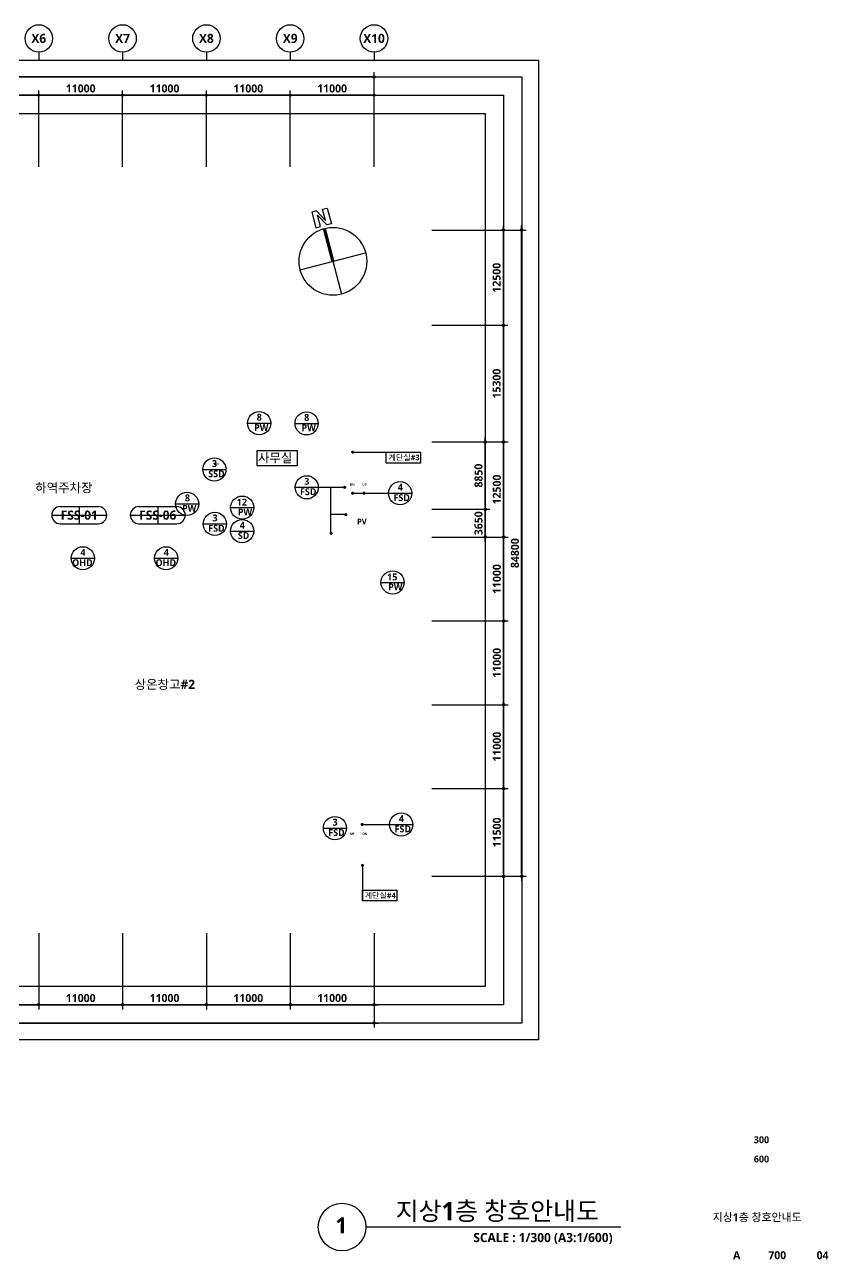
# Model space of a CAD drawing. Header units: millimetres. Extents: x 28132 to 190005487, y 7641 to 455456909.
# Drawn here: x 640533 to 746006, y 7641 to 169666 of the extents above; entities that cross this region are included whole.
import ezdxf
from ezdxf.enums import TextEntityAlignment as Align

# ---------------------------------------------------------------- set-up
doc = ezdxf.new("R2010")
doc.units = ezdxf.units.MM
doc.header["$LTSCALE"] = 400
doc.header["$MEASUREMENT"] = 0
doc.header["$PDSIZE"] = -10
doc.layers.get('0').update_dxf_attribs({"linetype": 'CONTINUOUS'})
doc.layers.get('Defpoints').update_dxf_attribs({"color": 153, "linetype": 'CONTINUOUS'})
for name, color, linetype in [('0_FSD', 1, 'CONTINUOUS'), ('0_FSS', 1, 'CONTINUOUS'), ('0_OHD', 2, 'CONTINUOUS'), ('0_SD', 4, 'CONTINUOUS'), ('0_SSD', 4, 'CONTINUOUS'), ('A-ANNO-TEXT2', 7, 'CONTINUOUS'), ('COL', 2, 'CONTINUOUS'), ('SYM', 8, 'CONTINUOUS'), ('X-SEC-종$0$A-ST-AXIS-BUB', 7, 'CONTINUOUS')]:
    doc.layers.add(name, color=color, linetype=linetype)
doc.layers.add('Defpoint', color=161, linetype='CONTINUOUS', plot=False)
doc.styles.add('SHP_신사리', font='NanumGothicBold.ttf')
doc.styles.add('송현플러스-돋움체', font='NanumGothicBold.ttf')
doc.dimstyles.new('SHP 600', dxfattribs={"dimscale": 300, "dimtxt": 3.5, "dimasz": 1, "dimexe": 2, "dimexo": 2, "dimgap": 1, "dimtad": 1, "dimdec": 0, "dimzin": 0, "dimdsep": 46, "dimtxsty": '송현플러스-돋움체', "dimblk": 'DIMDOT', "dimcen": 0.09, "dimclrt": 3, "dimadec": 0, "dimazin": 1, "dimtfac": 1, "dimtdec": 0, "dimtix": 1, "dimtmove": 2, "dimatfit": 0, "dimldrblk": 'DIMDOT', "dimfxl": 1, "dimtfillclr": 3, "dimtolj": 1, "dimtzin": 0, "dimarcsym": 0})

# ---------------------------------------------------------------- blocks, each defined once
blk = doc.blocks.new('DIMDOT')
at = {"color": 0}
blk.add_line((-2, 0), (2, 0), dxfattribs=at)
for radius in [0.5, 0.25]:
    blk.add_circle((0, 0), radius, dxfattribs=at)
blk = doc.blocks.new('*D24')
at = {"color": 0, "lineweight": -2}
for p, q in [((571782, 151016), (571782, 163416)), ((686082, 162816), (572082, 162816)), ((686382, 151016), (686382, 163416))]:
    blk.add_line(p, q, dxfattribs=at)
at = {"layer": 'Defpoints', "color": 0}
for p in [(571782, 162816), (571782, 150416), (686382, 150416)]:
    blk.add_point(p, dxfattribs=at)
at = {"color": 0, "linetype": 'ByBlock', "lineweight": -2, "xscale": 300, "yscale": 300, "zscale": 300, "rotation": 180}
blk.add_blockref('DIMDOT', (571782, 162816), dxfattribs=at)
at = {"color": 0, "linetype": 'ByBlock', "lineweight": -2, "xscale": 300, "yscale": 300, "zscale": 300}
blk.add_blockref('DIMDOT', (686382, 162816), dxfattribs=at)
at = {"color": 3, "insert": (629082, 163696), "char_height": 1050, "attachment_point": 5, "style": '송현플러스-돋움체'}
blk.add_mtext('\\A1;114600', dxfattribs=at)
blk = doc.blocks.new('*D29')
at = {"color": 0, "lineweight": -2}
for p, q in [((631382, 151016), (631382, 161016)), ((642082, 160416), (631682, 160416)), ((642382, 151016), (642382, 161016))]:
    blk.add_line(p, q, dxfattribs=at)
at = {"layer": 'Defpoints', "color": 0}
for p in [(631382, 160416), (631382, 150416), (642382, 150416)]:
    blk.add_point(p, dxfattribs=at)
at = {"color": 0, "linetype": 'ByBlock', "lineweight": -2, "xscale": 300, "yscale": 300, "zscale": 300, "rotation": 180}
blk.add_blockref('DIMDOT', (631382, 160416), dxfattribs=at)
at = {"color": 0, "linetype": 'ByBlock', "lineweight": -2, "xscale": 300, "yscale": 300, "zscale": 300}
blk.add_blockref('DIMDOT', (642382, 160416), dxfattribs=at)
at = {"color": 3, "insert": (636882, 161292), "char_height": 1050, "attachment_point": 5, "style": '송현플러스-돋움체'}
blk.add_mtext('\\A1;11000', dxfattribs=at)
blk = doc.blocks.new('*D30')
at = {"color": 0, "lineweight": -2}
for p, q in [((642382, 151016), (642382, 161016)), ((653082, 160416), (642682, 160416)), ((653382, 151016), (653382, 161016))]:
    blk.add_line(p, q, dxfattribs=at)
at = {"layer": 'Defpoints', "color": 0}
for p in [(642382, 160416), (642382, 150416), (653382, 150416)]:
    blk.add_point(p, dxfattribs=at)
at = {"color": 0, "linetype": 'ByBlock', "lineweight": -2, "xscale": 300, "yscale": 300, "zscale": 300, "rotation": 180}
blk.add_blockref('DIMDOT', (642382, 160416), dxfattribs=at)
at = {"color": 0, "linetype": 'ByBlock', "lineweight": -2, "xscale": 300, "yscale": 300, "zscale": 300}
blk.add_blockref('DIMDOT', (653382, 160416), dxfattribs=at)
at = {"color": 3, "insert": (647882, 161292), "char_height": 1050, "attachment_point": 5, "style": '송현플러스-돋움체'}
blk.add_mtext('\\A1;11000', dxfattribs=at)
blk = doc.blocks.new('*D31')
at = {"color": 0, "lineweight": -2}
for p, q in [((653382, 151016), (653382, 161016)), ((664082, 160416), (653682, 160416)), ((664382, 151016), (664382, 161016))]:
    blk.add_line(p, q, dxfattribs=at)
at = {"layer": 'Defpoints', "color": 0}
for p in [(653382, 160416), (653382, 150416), (664382, 150416)]:
    blk.add_point(p, dxfattribs=at)
at = {"color": 0, "linetype": 'ByBlock', "lineweight": -2, "xscale": 300, "yscale": 300, "zscale": 300, "rotation": 180}
blk.add_blockref('DIMDOT', (653382, 160416), dxfattribs=at)
at = {"color": 0, "linetype": 'ByBlock', "lineweight": -2, "xscale": 300, "yscale": 300, "zscale": 300}
blk.add_blockref('DIMDOT', (664382, 160416), dxfattribs=at)
at = {"color": 3, "insert": (658882, 161292), "char_height": 1050, "attachment_point": 5, "style": '송현플러스-돋움체'}
blk.add_mtext('\\A1;11000', dxfattribs=at)
blk = doc.blocks.new('*D32')
at = {"color": 0, "lineweight": -2}
for p, q in [((664382, 151016), (664382, 161016)), ((675082, 160416), (664682, 160416)), ((675382, 151016), (675382, 161016))]:
    blk.add_line(p, q, dxfattribs=at)
at = {"layer": 'Defpoints', "color": 0}
for p in [(664382, 160416), (664382, 150416), (675382, 150416)]:
    blk.add_point(p, dxfattribs=at)
at = {"color": 0, "linetype": 'ByBlock', "lineweight": -2, "xscale": 300, "yscale": 300, "zscale": 300, "rotation": 180}
blk.add_blockref('DIMDOT', (664382, 160416), dxfattribs=at)
at = {"color": 0, "linetype": 'ByBlock', "lineweight": -2, "xscale": 300, "yscale": 300, "zscale": 300}
blk.add_blockref('DIMDOT', (675382, 160416), dxfattribs=at)
at = {"color": 3, "insert": (669882, 161292), "char_height": 1050, "attachment_point": 5, "style": '송현플러스-돋움체'}
blk.add_mtext('\\A1;11000', dxfattribs=at)
blk = doc.blocks.new('*D33')
at = {"color": 0, "lineweight": -2}
for p, q in [((675382, 151016), (675382, 161016)), ((686082, 160416), (675682, 160416)), ((686382, 151016), (686382, 161016))]:
    blk.add_line(p, q, dxfattribs=at)
at = {"layer": 'Defpoints', "color": 0}
for p in [(675382, 160416), (675382, 150416), (686382, 150416)]:
    blk.add_point(p, dxfattribs=at)
at = {"color": 0, "linetype": 'ByBlock', "lineweight": -2, "xscale": 300, "yscale": 300, "zscale": 300, "rotation": 180}
blk.add_blockref('DIMDOT', (675382, 160416), dxfattribs=at)
at = {"color": 0, "linetype": 'ByBlock', "lineweight": -2, "xscale": 300, "yscale": 300, "zscale": 300}
blk.add_blockref('DIMDOT', (686382, 160416), dxfattribs=at)
at = {"color": 3, "insert": (680882, 161292), "char_height": 1050, "attachment_point": 5, "style": '송현플러스-돋움체'}
blk.add_mtext('\\A1;11000', dxfattribs=at)
blk = doc.blocks.new('X-SEC-종$0$A-ST-AXIS-BUB-1')
at = {"layer": 'X-SEC-종$0$A-ST-AXIS-BUB'}
blk.add_line((0, 350), (0, 0), dxfattribs=at)
blk.add_circle((0, 950), 600, dxfattribs=at)
blk = doc.blocks.new('dr-sy-018-D-M')
for p, q in [((-1, 16.4), (-2.5, 16.4)), ((-2.5, 16.4), (-2.5, 11.4)), ((-1, 16.4), (1, 12.8)), ((1, 12.8), (1, 16.4)), ((1, 16.4), (2.5, 16.4)), ((2.5, 16.4), (2.5, 11.4)), ((-1, 15.09), (1.05, 11.4)), ((-1, 11.4), (-1, 15.09)), ((-2.5, 11.4), (-1, 11.4)), ((2.5, 11.4), (1.05, 11.4)), ((-10.5, 0), (10.5, 0)), ((0, 0), (0, -10.5))]:
    blk.add_line(p, q)
at = {"const_width": 1}
blk.add_lwpolyline([(0, 10.5), (0, 0)], dxfattribs=at)
blk.add_circle((0, 0), 10.5)
blk = doc.blocks.new('*D271')
at = {"color": 0, "lineweight": -2}
for p, q in [((693957, 142716), (703957, 142716)), ((703357, 130516), (703357, 142416)), ((693957, 130216), (703957, 130216))]:
    blk.add_line(p, q, dxfattribs=at)
at = {"layer": 'Defpoints', "color": 0}
for p in [(693357, 142716), (703357, 142716), (693357, 130216)]:
    blk.add_point(p, dxfattribs=at)
at = {"color": 0, "linetype": 'ByBlock', "lineweight": -2, "xscale": 300, "yscale": 300, "zscale": 300}
for p, rotation in [((703357, 142716), 90), ((703357, 130216), 270)]:
    blk.add_blockref('DIMDOT', p, dxfattribs=dict(at, rotation=rotation))
at = {"color": 3, "insert": (702478, 136466), "char_height": 1050, "attachment_point": 5, "rotation": 90, "style": '송현플러스-돋움체'}
blk.add_mtext('\\A1;12500', dxfattribs=at)
blk = doc.blocks.new('*D272')
at = {"color": 0, "lineweight": -2}
for p, q in [((693957, 130216), (703957, 130216)), ((703357, 115216), (703357, 129916)), ((693957, 114916), (703957, 114916))]:
    blk.add_line(p, q, dxfattribs=at)
at = {"layer": 'Defpoints', "color": 0}
for p in [(693357, 130216), (703357, 130216), (693357, 114916)]:
    blk.add_point(p, dxfattribs=at)
at = {"color": 0, "linetype": 'ByBlock', "lineweight": -2, "xscale": 300, "yscale": 300, "zscale": 300}
for p, rotation in [((703357, 130216), 90), ((703357, 114916), 270)]:
    blk.add_blockref('DIMDOT', p, dxfattribs=dict(at, rotation=rotation))
at = {"color": 3, "insert": (702477, 122566), "char_height": 1050, "attachment_point": 5, "rotation": 90, "style": '송현플러스-돋움체'}
blk.add_mtext('\\A1;15300', dxfattribs=at)
blk = doc.blocks.new('*D273')
at = {"color": 0, "lineweight": -2}
for p, q in [((693982, 114916), (703982, 114916)), ((703382, 102716), (703382, 114616)), ((693982, 102416), (703982, 102416))]:
    blk.add_line(p, q, dxfattribs=at)
at = {"layer": 'Defpoints', "color": 0}
for p in [(693382, 114916), (703382, 114916), (693382, 102416)]:
    blk.add_point(p, dxfattribs=at)
at = {"color": 0, "linetype": 'ByBlock', "lineweight": -2, "xscale": 300, "yscale": 300, "zscale": 300}
for p, rotation in [((703382, 114916), 90), ((703382, 102416), 270)]:
    blk.add_blockref('DIMDOT', p, dxfattribs=dict(at, rotation=rotation))
at = {"color": 3, "insert": (702503, 108666), "char_height": 1050, "attachment_point": 5, "rotation": 90, "style": '송현플러스-돋움체'}
blk.add_mtext('\\A1;12500', dxfattribs=at)
blk = doc.blocks.new('*D274')
at = {"color": 0, "lineweight": -2}
for p, q in [((693957, 114916), (701582, 114916)), ((700982, 106366), (700982, 114616)), ((693982, 106066), (701582, 106066))]:
    blk.add_line(p, q, dxfattribs=at)
at = {"layer": 'Defpoints', "color": 0}
for p in [(693357, 114916), (700982, 114916), (693382, 106066)]:
    blk.add_point(p, dxfattribs=at)
at = {"color": 0, "linetype": 'ByBlock', "lineweight": -2, "xscale": 300, "yscale": 300, "zscale": 300}
for p, rotation in [((700982, 114916), 90), ((700982, 106066), 270)]:
    blk.add_blockref('DIMDOT', p, dxfattribs=dict(at, rotation=rotation))
at = {"color": 3, "insert": (700102, 110491), "char_height": 1050, "attachment_point": 5, "rotation": 90, "style": '송현플러스-돋움체'}
blk.add_mtext('\\A1;8850', dxfattribs=at)
blk = doc.blocks.new('*D275')
at = {"color": 0, "lineweight": -2}
for p, q in [((693957, 106066), (701582, 106066)), ((700982, 106366), (700982, 106666)), ((700982, 102416), (700982, 106066)), ((693967, 102416), (701582, 102416)), ((700982, 102116), (700982, 101816))]:
    blk.add_line(p, q, dxfattribs=at)
at = {"layer": 'Defpoints', "color": 0}
for p in [(693357, 106066), (700982, 106066), (693367, 102416)]:
    blk.add_point(p, dxfattribs=at)
at = {"color": 0, "linetype": 'ByBlock', "lineweight": -2, "xscale": 300, "yscale": 300, "zscale": 300}
for p, rotation in [((700982, 106066), 270), ((700982, 102416), 90)]:
    blk.add_blockref('DIMDOT', p, dxfattribs=dict(at, rotation=rotation))
at = {"color": 3, "insert": (700102, 104241), "char_height": 1050, "attachment_point": 5, "rotation": 90, "style": '송현플러스-돋움체'}
blk.add_mtext('\\A1;3650', dxfattribs=at)
blk = doc.blocks.new('*D276')
at = {"color": 0, "lineweight": -2}
for p, q in [((693982, 102416), (703982, 102416)), ((703382, 91716), (703382, 102116)), ((693982, 91416), (703982, 91416))]:
    blk.add_line(p, q, dxfattribs=at)
at = {"layer": 'Defpoints', "color": 0}
for p in [(693382, 102416), (703382, 102416), (693382, 91416)]:
    blk.add_point(p, dxfattribs=at)
at = {"color": 0, "linetype": 'ByBlock', "lineweight": -2, "xscale": 300, "yscale": 300, "zscale": 300}
for p, rotation in [((703382, 102416), 90), ((703382, 91416), 270)]:
    blk.add_blockref('DIMDOT', p, dxfattribs=dict(at, rotation=rotation))
at = {"color": 3, "insert": (702506, 96916), "char_height": 1050, "attachment_point": 5, "rotation": 90, "style": '송현플러스-돋움체'}
blk.add_mtext('\\A1;11000', dxfattribs=at)
blk = doc.blocks.new('*D277')
at = {"color": 0, "lineweight": -2}
for p, q in [((693982, 91416), (703982, 91416)), ((703382, 80716), (703382, 91116)), ((693982, 80416), (703982, 80416))]:
    blk.add_line(p, q, dxfattribs=at)
at = {"layer": 'Defpoints', "color": 0}
for p in [(693382, 91416), (703382, 91416), (693382, 80416)]:
    blk.add_point(p, dxfattribs=at)
at = {"color": 0, "linetype": 'ByBlock', "lineweight": -2, "xscale": 300, "yscale": 300, "zscale": 300}
for p, rotation in [((703382, 91416), 90), ((703382, 80416), 270)]:
    blk.add_blockref('DIMDOT', p, dxfattribs=dict(at, rotation=rotation))
at = {"color": 3, "insert": (702506, 85916), "char_height": 1050, "attachment_point": 5, "rotation": 90, "style": '송현플러스-돋움체'}
blk.add_mtext('\\A1;11000', dxfattribs=at)
blk = doc.blocks.new('*D278')
at = {"color": 0, "lineweight": -2}
for p, q in [((693982, 80416), (703982, 80416)), ((703382, 69716), (703382, 80116)), ((693982, 69416), (703982, 69416))]:
    blk.add_line(p, q, dxfattribs=at)
at = {"layer": 'Defpoints', "color": 0}
for p in [(693382, 80416), (703382, 80416), (693382, 69416)]:
    blk.add_point(p, dxfattribs=at)
at = {"color": 0, "linetype": 'ByBlock', "lineweight": -2, "xscale": 300, "yscale": 300, "zscale": 300}
for p, rotation in [((703382, 80416), 90), ((703382, 69416), 270)]:
    blk.add_blockref('DIMDOT', p, dxfattribs=dict(at, rotation=rotation))
at = {"color": 3, "insert": (702506, 74916), "char_height": 1050, "attachment_point": 5, "rotation": 90, "style": '송현플러스-돋움체'}
blk.add_mtext('\\A1;11000', dxfattribs=at)
blk = doc.blocks.new('*D279')
at = {"color": 0, "lineweight": -2}
for p, q in [((693982, 69416), (703982, 69416)), ((703382, 58216), (703382, 69116)), ((693982, 57916), (703982, 57916))]:
    blk.add_line(p, q, dxfattribs=at)
at = {"layer": 'Defpoints', "color": 0}
for p in [(693382, 69416), (703382, 69416), (693382, 57916)]:
    blk.add_point(p, dxfattribs=at)
at = {"color": 0, "linetype": 'ByBlock', "lineweight": -2, "xscale": 300, "yscale": 300, "zscale": 300}
for p, rotation in [((703382, 69416), 90), ((703382, 57916), 270)]:
    blk.add_blockref('DIMDOT', p, dxfattribs=dict(at, rotation=rotation))
at = {"color": 3, "insert": (702505, 63666), "char_height": 1050, "attachment_point": 5, "rotation": 90, "style": '송현플러스-돋움체'}
blk.add_mtext('\\A1;11500', dxfattribs=at)
blk = doc.blocks.new('*D280')
at = {"color": 0, "lineweight": -2}
for p, q in [((693982, 142716), (706357, 142716)), ((705757, 58216), (705757, 142416)), ((693982, 57916), (706357, 57916))]:
    blk.add_line(p, q, dxfattribs=at)
at = {"layer": 'Defpoints', "color": 0}
for p in [(693382, 142716), (705757, 142716), (693382, 57916)]:
    blk.add_point(p, dxfattribs=at)
at = {"color": 0, "linetype": 'ByBlock', "lineweight": -2, "xscale": 300, "yscale": 300, "zscale": 300}
for p, rotation in [((705757, 142716), 90), ((705757, 57916), 270)]:
    blk.add_blockref('DIMDOT', p, dxfattribs=dict(at, rotation=rotation))
at = {"color": 3, "insert": (704877, 100316), "char_height": 1050, "attachment_point": 5, "rotation": 90, "style": '송현플러스-돋움체'}
blk.add_mtext('\\A1;84800', dxfattribs=at)
blk = doc.blocks.new('*D281')
at = {"color": 0, "lineweight": -2}
for p, q in [((675382, 50445), (675382, 40445)), ((686382, 50445), (686382, 40445)), ((675682, 41045), (686082, 41045))]:
    blk.add_line(p, q, dxfattribs=at)
at = {"layer": 'Defpoints', "color": 0}
for p in [(675382, 51045), (686382, 51045), (686382, 41045)]:
    blk.add_point(p, dxfattribs=at)
at = {"color": 0, "linetype": 'ByBlock', "lineweight": -2, "xscale": 300, "yscale": 300, "zscale": 300, "rotation": 180}
blk.add_blockref('DIMDOT', (675382, 41045), dxfattribs=at)
at = {"color": 0, "linetype": 'ByBlock', "lineweight": -2, "xscale": 300, "yscale": 300, "zscale": 300}
blk.add_blockref('DIMDOT', (686382, 41045), dxfattribs=at)
at = {"color": 3, "insert": (680882, 41921), "char_height": 1050, "attachment_point": 5, "style": '송현플러스-돋움체'}
blk.add_mtext('\\A1;11000', dxfattribs=at)
blk = doc.blocks.new('*D282')
at = {"color": 0, "lineweight": -2}
for p, q in [((664382, 50445), (664382, 40445)), ((675382, 50445), (675382, 40445)), ((664682, 41045), (675082, 41045))]:
    blk.add_line(p, q, dxfattribs=at)
at = {"layer": 'Defpoints', "color": 0}
for p in [(664382, 51045), (675382, 51045), (675382, 41045)]:
    blk.add_point(p, dxfattribs=at)
at = {"color": 0, "linetype": 'ByBlock', "lineweight": -2, "xscale": 300, "yscale": 300, "zscale": 300, "rotation": 180}
blk.add_blockref('DIMDOT', (664382, 41045), dxfattribs=at)
at = {"color": 0, "linetype": 'ByBlock', "lineweight": -2, "xscale": 300, "yscale": 300, "zscale": 300}
blk.add_blockref('DIMDOT', (675382, 41045), dxfattribs=at)
at = {"color": 3, "insert": (669882, 41921), "char_height": 1050, "attachment_point": 5, "style": '송현플러스-돋움체'}
blk.add_mtext('\\A1;11000', dxfattribs=at)
blk = doc.blocks.new('*D283')
at = {"color": 0, "lineweight": -2}
for p, q in [((653382, 50445), (653382, 40445)), ((664382, 50445), (664382, 40445)), ((653682, 41045), (664082, 41045))]:
    blk.add_line(p, q, dxfattribs=at)
at = {"layer": 'Defpoints', "color": 0}
for p in [(653382, 51045), (664382, 51045), (664382, 41045)]:
    blk.add_point(p, dxfattribs=at)
at = {"color": 0, "linetype": 'ByBlock', "lineweight": -2, "xscale": 300, "yscale": 300, "zscale": 300, "rotation": 180}
blk.add_blockref('DIMDOT', (653382, 41045), dxfattribs=at)
at = {"color": 0, "linetype": 'ByBlock', "lineweight": -2, "xscale": 300, "yscale": 300, "zscale": 300}
blk.add_blockref('DIMDOT', (664382, 41045), dxfattribs=at)
at = {"color": 3, "insert": (658882, 41921), "char_height": 1050, "attachment_point": 5, "style": '송현플러스-돋움체'}
blk.add_mtext('\\A1;11000', dxfattribs=at)
blk = doc.blocks.new('*D284')
at = {"color": 0, "lineweight": -2}
for p, q in [((642382, 50445), (642382, 40445)), ((653382, 50445), (653382, 40445)), ((642682, 41045), (653082, 41045))]:
    blk.add_line(p, q, dxfattribs=at)
at = {"layer": 'Defpoints', "color": 0}
for p in [(642382, 51045), (653382, 51045), (653382, 41045)]:
    blk.add_point(p, dxfattribs=at)
at = {"color": 0, "linetype": 'ByBlock', "lineweight": -2, "xscale": 300, "yscale": 300, "zscale": 300, "rotation": 180}
blk.add_blockref('DIMDOT', (642382, 41045), dxfattribs=at)
at = {"color": 0, "linetype": 'ByBlock', "lineweight": -2, "xscale": 300, "yscale": 300, "zscale": 300}
blk.add_blockref('DIMDOT', (653382, 41045), dxfattribs=at)
at = {"color": 3, "insert": (647882, 41921), "char_height": 1050, "attachment_point": 5, "style": '송현플러스-돋움체'}
blk.add_mtext('\\A1;11000', dxfattribs=at)
blk = doc.blocks.new('*D285')
at = {"color": 0, "lineweight": -2}
for p, q in [((631382, 50445), (631382, 40445)), ((642382, 50445), (642382, 40445)), ((631682, 41045), (642082, 41045))]:
    blk.add_line(p, q, dxfattribs=at)
at = {"layer": 'Defpoints', "color": 0}
for p in [(631382, 51045), (642382, 51045), (642382, 41045)]:
    blk.add_point(p, dxfattribs=at)
at = {"color": 0, "linetype": 'ByBlock', "lineweight": -2, "xscale": 300, "yscale": 300, "zscale": 300, "rotation": 180}
blk.add_blockref('DIMDOT', (631382, 41045), dxfattribs=at)
at = {"color": 0, "linetype": 'ByBlock', "lineweight": -2, "xscale": 300, "yscale": 300, "zscale": 300}
blk.add_blockref('DIMDOT', (642382, 41045), dxfattribs=at)
at = {"color": 3, "insert": (636882, 41921), "char_height": 1050, "attachment_point": 5, "style": '송현플러스-돋움체'}
blk.add_mtext('\\A1;11000', dxfattribs=at)
blk = doc.blocks.new('*D295')
at = {"color": 0, "lineweight": -2}
for p, q in [((571782, 50445), (571782, 38045)), ((686382, 50445), (686382, 38045)), ((572082, 38645), (686082, 38645))]:
    blk.add_line(p, q, dxfattribs=at)
at = {"layer": 'Defpoints', "color": 0}
for p in [(571782, 51045), (686382, 51045), (686382, 38645)]:
    blk.add_point(p, dxfattribs=at)
at = {"color": 0, "linetype": 'ByBlock', "lineweight": -2, "xscale": 300, "yscale": 300, "zscale": 300, "rotation": 180}
blk.add_blockref('DIMDOT', (571782, 38645), dxfattribs=at)
at = {"color": 0, "linetype": 'ByBlock', "lineweight": -2, "xscale": 300, "yscale": 300, "zscale": 300}
blk.add_blockref('DIMDOT', (686382, 38645), dxfattribs=at)
at = {"color": 3, "insert": (629082, 39524), "char_height": 1050, "attachment_point": 5, "style": '송현플러스-돋움체'}
blk.add_mtext('\\A1;114600', dxfattribs=at)
blk = doc.blocks.new('G$CD5972F42')
at = {"layer": '0_FSS'}
for p, q in [((1120, 2240, 0), (6108, 2240, 0)), ((1120, 0, 0), (6108, 0, 0))]:
    blk.add_line(p, q, dxfattribs=at)
for centre, start, end in [((1120, 1120, 0), 90, 270), ((6108, 1120, 0), 270, 90)]:
    blk.add_arc(centre, 1120, start, end, dxfattribs=at)
at = {"layer": 'Defpoints'}
for p, q in [((3614, 2240, 0), (3614, 0, 0)), ((0, 1120, 0), (7228, 1120, 0))]:
    blk.add_line(p, q, dxfattribs=at)

msp = doc.modelspace()

# ---------------------------------------------------------------- linework, layer by layer
for p, q in [((679065.3, 108952.7), (682540.4, 108952.7)), ((680731.8, 102941.3), (680731.8, 108952.7))]:
    msp.add_line(p, q)
at = {"const_width": 200}
for points in [[(682440.4, 108952.7, 1), (682640.4, 108952.7, 1)], [(683470.3, 108177.7, 1), (683670.3, 108177.7, 1)], [(684967, 108177.7, 1), (685167, 108177.7, 1)], [(682594.4, 105367.7, 1), (682794.4, 105367.7, 1)], [(680642.4, 102904.7, 1), (680842.4, 102904.7, 1)], [(684727.3, 64701.6, 1), (684927.3, 64701.6, 1)]]:
    msp.add_lwpolyline(points, format="xyb", close=True, dxfattribs=at)
for points in [[(683570.3, 108177.7), (688287.3, 108177.7)], [(682694.4, 105367.7), (680731.8, 105367.7)], [(684827.3, 64701.6), (688433.7, 64701.6)]]:
    msp.add_lwpolyline(points)
at = {"layer": '0_FSD'}
for p, q in [((676024, 108952.7), (679065.3, 108952.7)), ((688287.3, 108177.7), (691328.6, 108177.7)), ((663970.5, 104152.8), (667011.8, 104152.8)), ((679731.7, 64224.7), (682773, 64224.7)), ((688433.7, 64701.6), (691475.1, 64701.6))]:
    msp.add_line(p, q, dxfattribs=at)
for centre in [(677544.6, 108952.7), (689808, 108177.7), (665491.2, 104152.8), (681252.3, 64224.7), (689954.4, 64701.6)]:
    msp.add_circle(centre, 1520.7, dxfattribs=at)
at = {"layer": '0_OHD'}
for p, q in [((646641.1, 99639), (649682.4, 99639)), ((657569.9, 99639), (660611.2, 99639))]:
    msp.add_line(p, q, dxfattribs=at)
for centre in [(648161.8, 99639), (659090.6, 99639)]:
    msp.add_circle(centre, 1520.7, dxfattribs=at)
at = {"layer": '0_SD'}
for p, q in [((663906.8, 111291), (666948.1, 111291)), ((667558.8, 106286.5), (670600.1, 106286.5)), ((667556.1, 103202.7), (670597.4, 103202.7)), ((687291.3, 96466.6), (690332.6, 96466.6))]:
    msp.add_line(p, q, dxfattribs=at)
for centre in [(665427.5, 111291), (669079.5, 106286.5), (669076.8, 103202.7), (688811.9, 96466.6)]:
    msp.add_circle(centre, 1520.7, dxfattribs=at)
at = {"layer": '0_SSD'}
for p, q in [((669787.1, 117369.2), (672828.4, 117369.2)), ((676011, 117341), (679052.3, 117341)), ((660331.2, 106778.8), (663372.5, 106778.8))]:
    msp.add_line(p, q, dxfattribs=at)
for centre in [(671307.7, 117369.2), (677531.6, 117341), (661851.9, 106778.8)]:
    msp.add_circle(centre, 1520.7, dxfattribs=at)
at = {"layer": 'COL'}
msp.add_line((718757.1, 11877.9), (685318.4, 11877.9), dxfattribs=at)
msp.add_circle((682194.7, 11877.9), 3123.7, dxfattribs=at)
at = {"layer": 'Defpoint'}
for points in [[(707981.8, 36444.9), (536781.8, 36444.9), (536781.8, 165016.3), (707981.8, 165016.3)], [(705781.8, 38644.9), (538981.8, 38644.9), (538981.8, 162816.3), (705781.8, 162816.3)], [(703381.8, 41044.9), (541381.8, 41044.9), (541381.8, 160416.3), (703381.8, 160416.3)], [(700981.8, 43444.9), (543781.8, 43444.9), (543781.8, 158016.3), (700981.8, 158016.3)]]:
    msp.add_lwpolyline(points, close=True, dxfattribs=at)
at = {"layer": 'SYM'}
for points in [[(671046, 113798.9), (676303.2, 113798.9), (676303.2, 111780.7), (671046, 111780.7)], [(687992.8, 113570.3), (692502.8, 113570.3), (692502.8, 112140.3), (687992.8, 112140.3)], [(684867.8, 56100.3), (689377.8, 56100.3), (689377.8, 54670.3), (684867.8, 54670.3)]]:
    msp.add_lwpolyline(points, close=True, dxfattribs=at)
at = {"layer": 'SYM', "const_width": 200}
for points in [[(683476.8, 113570.3, 1), (683676.8, 113570.3, 1)], [(684767.8, 59345.3, 1), (684967.8, 59345.3, 1)]]:
    msp.add_lwpolyline(points, format="xyb", close=True, dxfattribs=at)
at = {"layer": 'SYM'}
for points in [[(683576.8, 113570.3), (687992.8, 113570.3)], [(684867.8, 59345.3), (684867.8, 54670.3)]]:
    msp.add_lwpolyline(points, dxfattribs=at)

# ---------------------------------------------------------------- block references
at = {"xscale": 423.3600000000444, "yscale": 423.3600000000444, "zscale": 423.3600000000444, "rotation": 14.62512501076412}
msp.add_blockref('dr-sy-018-D-M', (680982.9, 138611.2), dxfattribs=at)
for p in [(644083.5, 104181.4), (654386, 104181.4)]:
    msp.add_blockref('G$CD5972F42', p)
at = {"layer": 'X-SEC-종$0$A-ST-AXIS-BUB', "xscale": 3, "yscale": 3, "zscale": 3}
for p in [(642381.8, 165016.3), (653381.8, 165016.3), (664381.8, 165016.3), (675381.8, 165016.3), (686381.8, 165016.3)]:
    msp.add_blockref('X-SEC-종$0$A-ST-AXIS-BUB-1', p, dxfattribs=at)

# ---------------------------------------------------------------- texts
at = {"layer": '0_FSD', "style": '송현플러스-돋움체'}
for s, p in [('3', (677227.5, 109286.2)), ('FSD', (676671, 107926.2)), ('4', (689490.8, 108511.2)), ('FSD', (688934.3, 107151.2)), ('3', (665174, 104486.3)), ('FSD', (664617.5, 103126.3)), ('3', (680935.1, 64558.2)), ('4', (689637.2, 65035)), ('FSD', (680378.6, 63198.2)), ('FSD', (689080.7, 63675))]:
    msp.add_text(s, height=900, dxfattribs=at).set_placement(p)
at = {"layer": '0_FSS', "style": 'SHP_신사리'}
for s, p in [('FSS-01', (647697.8, 105301.4)), ('FSS-06', (658000.2, 105301.4))]:
    msp.add_text(s, height=1200, dxfattribs=at).set_placement(p, align=Align.MIDDLE_CENTER)
at = {"layer": '0_OHD', "style": '송현플러스-돋움체'}
for s, p in [('4', (647844.6, 99972.5)), ('4', (658773.4, 99972.5)), ('OHD', (646763.1, 98612.5)), ('OHD', (657708.5, 98612.5))]:
    msp.add_text(s, height=900, dxfattribs=at).set_placement(p)
at = {"layer": '0_SD', "style": '송현플러스-돋움체'}
for s, p in [('3', (665110.3, 111624.4)), ('SSD', (664628.5, 110278.7)), ('12', (668371.6, 106563.2)), ('PW', (668508.3, 105260)), ('4', (668759.6, 103536.2)), ('SD', (668505.6, 102176.2)), ('15', (688104, 96743.3)), ('PW', (688240.7, 95440.1))]:
    msp.add_text(s, height=900, dxfattribs=at).set_placement(p)
at = {"layer": '0_SSD', "style": '송현플러스-돋움체'}
for s, p in [('8', (670987.9, 117702.6)), ('8', (677211.8, 117674.4)), ('PW', (670647.3, 116342.7)), ('PW', (676871.2, 116314.4)), ('8', (661555.4, 107112.3)), ('PW', (661191.5, 105752.3))]:
    msp.add_text(s, height=900, dxfattribs=at).set_placement(p)
at = {"layer": 'A-ANNO-TEXT2', "style": '송현플러스-돋움체'}
for s, height, p in [('사무실', 1200, (671150.1, 112218.1)), ('DN', 300, (665357.7, 111901.7)), ('계단실#3', 750, (688281.6, 112490.1)), ('하역주차장', 1200, (641910.8, 108309.9)), ('DN', 300, (683209.9, 109191.2)), ('UP', 300, (684856.6, 109191.2)), ('PV', 750, (684162.3, 104082)), ('상온창고#2', 1200, (654960.2, 82494.7)), ('UP', 300, (683252.9, 63344)), ('DN', 300, (684842.4, 63346.8)), ('계단실#4', 750, (685156.6, 55020.1)), ('지상1층 창호안내도', 2400, (689216.6, 12776.9)), ('1', 2100, (681309.2, 11061)), ('SCALE : 1/300 (A3:1/600)', 1200, (699419.1, 9896.4))]:
    msp.add_text(s, height=height, dxfattribs=at).set_placement(p)
for s, height, p in [('300', 900, (737235.5, 23333.4)), ('600', 900, (737235.5, 20800.2)), ('지상1층 창호안내도', 1050, (736670.3, 13191.8)), ('A', 1050, (733987.6, 8181.3)), ('700', 1050, (739300.8, 8181.3)), ('04', 1050, (745247.3, 8181.3))]:
    msp.add_text(s, height=height, dxfattribs=at).set_placement(p, align=Align.MIDDLE)
at = {"layer": 'X-SEC-종$0$A-ST-AXIS-BUB', "style": '송현플러스-돋움체'}
for s, p in [('X6', (642381.8, 167866.3)), ('X7', (653381.8, 167866.3)), ('X8', (664381.8, 167866.3)), ('X9', (675381.8, 167866.3)), ('X10', (686381.8, 167866.3))]:
    msp.add_text(s, height=1200, dxfattribs=at).set_placement(p, align=Align.MIDDLE_CENTER)

# ---------------------------------------------------------------- dimensions: what is measured, and where the dimension line sits
for base, p1, p2, picture, middle in [((571781.8, 162816.3), (686381.8, 150416.3), (571781.8, 150416.3), '*D24', (629081.8, 163695.8)), ((631381.8, 160416.3), (642381.8, 150416.3), (631381.8, 150416.3), '*D29', (636881.8, 161292.1)), ((642381.8, 160416.3), (653381.8, 150416.3), (642381.8, 150416.3), '*D30', (647881.8, 161292.1)), ((653381.8, 160416.3), (664381.8, 150416.3), (653381.8, 150416.3), '*D31', (658881.8, 161292.1)), ((664381.8, 160416.3), (675381.8, 150416.3), (664381.8, 150416.3), '*D32', (669881.8, 161292.1)), ((675381.8, 160416.3), (686381.8, 150416.3), (675381.8, 150416.3), '*D33', (680881.8, 161292.1))]:
    dim = msp.add_linear_dim(base=base, p1=p1, p2=p2, dimstyle='SHP 600')
    dim.commit()
    dim.dimension.update_dxf_attribs({"geometry": picture, "text_midpoint": middle})
for base, p1, p2, angle, picture, middle in [((703356.8, 142716.3), (693356.8, 130216.3), (693356.8, 142716.3), 270, '*D271', (702478.1, 136466.3)), ((705756.8, 142716.3), (693381.8, 57916.3), (693381.8, 142716.3), 270, '*D280', (704877.4, 100316.3)), ((703356.8, 130216.3), (693356.8, 114916.3), (693356.8, 130216.3), 270, '*D272', (702477.4, 122566.3)), ((700981.8, 114916.3), (693381.8, 106066.3), (693356.8, 114916.3), 270, '*D274', (700102.4, 110491.3)), ((703381.8, 114916.3), (693381.8, 102416.3), (693381.8, 114916.3), 270, '*D273', (702503.1, 108666.3)), ((700981.8, 106066.3), (693367.1, 102416.3), (693356.8, 106066.3), 270, '*D275', (700102.4, 104241.3)), ((703381.8, 102416.3), (693381.8, 91416.3), (693381.8, 102416.3), 270, '*D276', (702506.1, 96916.3)), ((703381.8, 91416.3), (693381.8, 80416.3), (693381.8, 91416.3), 270, '*D277', (702506.1, 85916.3)), ((703381.8, 80416.3), (693381.8, 69416.3), (693381.8, 80416.3), 270, '*D278', (702506.1, 74916.3)), ((703381.8, 69416.3), (693381.8, 57916.3), (693381.8, 69416.3), 270, '*D279', (702504.6, 63666.3)), ((686381.8, 38644.9), (571781.8, 51044.9), (686381.8, 51044.9), 180, '*D295', (629081.8, 39524.3)), ((642381.8, 41044.9), (631381.8, 51044.9), (642381.8, 51044.9), 180, '*D285', (636881.8, 41920.6)), ((653381.8, 41044.9), (642381.8, 51044.9), (653381.8, 51044.9), 180, '*D284', (647881.8, 41920.6)), ((664381.8, 41044.9), (653381.8, 51044.9), (664381.8, 51044.9), 180, '*D283', (658881.8, 41920.6)), ((675381.8, 41044.9), (664381.8, 51044.9), (675381.8, 51044.9), 180, '*D282', (669881.8, 41920.6)), ((686381.8, 41044.9), (675381.8, 51044.9), (686381.8, 51044.9), 180, '*D281', (680881.8, 41920.6))]:
    dim = msp.add_linear_dim(base=base, p1=p1, p2=p2, angle=angle, dimstyle='SHP 600')
    dim.commit()
    dim.dimension.update_dxf_attribs({"geometry": picture, "text_midpoint": middle})

doc.saveas('drawing.dxf')
